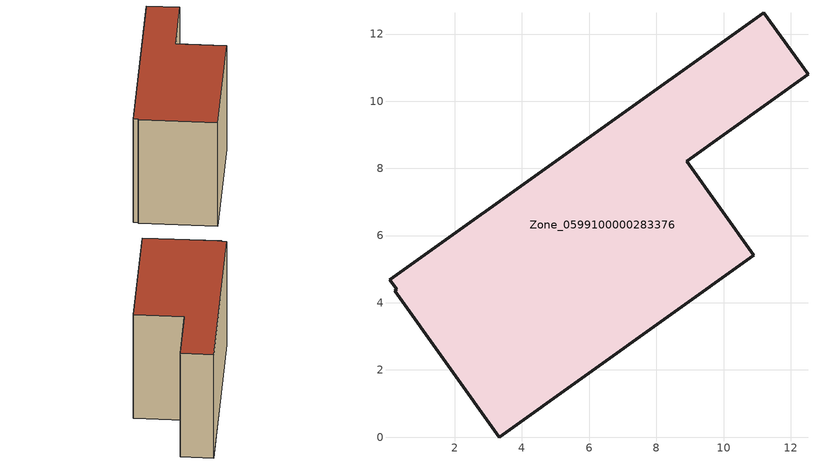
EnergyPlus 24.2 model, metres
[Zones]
Zone_0599100000283376
 floor ground (C_G): 0.27,4.4 0.06,4.68 11.21,12.63 12.52,10.8 8.9,8.22 10.9,5.41 3.32,0 0.21,4.35 z0
 wall outside (C_F): 12.52,10.8 11.21,12.63 0.06,4.68 0.27,4.4 0.21,4.35 3.32,0 10.9,5.41 8.9,8.22 12.52,10.8 z0:8.36
 roof outside (C_R): 0.06,4.68 0.27,4.4 0.21,4.35 3.32,0 10.9,5.41 8.9,8.22 12.52,10.8 11.21,12.63 z8.36
[BUILDING]
Pand.0599100000283376: North Axis=0; Terrain=City; Loads Convergence Tolerance Value=0.04; Temperature Convergence Tolerance Value=0.4; Solar Distribution=FullExterior; Maximum Number of Warmup Days=25; Minimum Number of Warmup Days=1
[Site:Location]
Rotterdam.The.Hague.AP_ZH_NLD Design_Conditions: Latitude=51.96; Longitude=4.45; Time Zone=1; Elevation=-4.5
[SITE:GROUNDTEMPERATURE:BUILDINGSURFACE]
18, 18, 18, 18, 18, 18, 18, 18, 18, 18, 18, 18
[MATERIAL] Thermal Absorptance=0.9; Solar Absorptance=0.7; Visible Absorptance=0.7
Name | Roughness | Thickness | Conductivity | Density | Specific Heat
G.TI.1975-1991 | MediumSmooth | 0.15 | 0.288461 | 540 | 1210
F.TI.1975-1991 | Rough | 0.3 | 0.230769 | 1920 | 840
R.TI.1975-1991 | MediumRough | 0.2 | 0.153846 | 1500 | 1000
[CONSTRUCTION]
C_G: G.TI.1975-1991
C_F: F.TI.1975-1991
C_R: R.TI.1975-1991
[ZONE]
Zone_0599100000283376: Type=1; Multiplier=1; Ceiling Height=Autocalculate; Volume=Autocalculate; Floor Area=autocalculate; Part of Total Floor Area=Yes
[ZONEINFILTRATION:DESIGNFLOWRATE]
Infil_Zone_0599100000283376: Zone or ZoneList or Space or SpaceList=Zone_0599100000283376; Schedule=AlwaysOn; Design Flow Rate Calculation Method=Flow/Area; Flow Rate per Floor Area=0.003; Constant Term Coefficient=1; Temperature Term Coefficient=0; Velocity Term Coefficient=0; Velocity Squared Term Coefficient=0
[HVACTEMPLATE:ZONE:IDEALLOADSAIRSYSTEM]
Zone_0599100000283376: Maximum Heating Supply Air Temperature=50; Minimum Cooling Supply Air Temperature=13; Maximum Heating Supply Air Humidity Ratio=0.0156; Minimum Cooling Supply Air Humidity Ratio=0.0077; Heating Limit=NoLimit; Cooling Limit=NoLimit; Dehumidification Control Type=ConstantSensibleHeatRatio; Cooling Sensible Heat Ratio=0.7; Dehumidification Setpoint=60; Humidification Control Type=None; Humidification Setpoint=30; Outdoor Air Method=None; Outdoor Air Flow Rate per Person=0.00944; Outdoor Air Flow Rate per Zone Floor Area=0; Outdoor Air Flow Rate per Zone=0; Demand Controlled Ventilation Type=None; Outdoor Air Economizer Type=NoEconomizer; Heat Recovery Type=None; Sensible Heat Recovery Effectiveness=0.7; Latent Heat Recovery Effectiveness=0.65
[ZONECONTROL:THERMOSTAT]
ThermostatControl_Zone_0599100000283376: Zone or ZoneList=Zone_0599100000283376; Control Type Schedule=DualSetpointControlType; Control 1=Thermostat_Zone_0599100000283376; Temperature Difference Between Cutout And Setpoint=0
[THERMOSTATSETPOINT:DUALSETPOINT]
Thermostat_Zone_0599100000283376: Heating Setpoint Temperature Schedule=HeatingSetpoint_Zone_0599100000283376; Cooling Setpoint Temperature Schedule=CoolingSetpoint_Zone_0599100000283376
[SCHEDULE:COMPACT]
HeatingSetpoint_Zone_0599100000283376: Through: 12/31, For: AllDays, Until: 24:00, 21
CoolingSetpoint_Zone_0599100000283376: Through: 12/31, For: AllDays, Until: 24:00, 24
DualSetpointControlType: Through: 12/31, For: AllDays, Until: 24:00, 4
AlwaysOn: Through: 12/31, For: AllDays, Until: 24:00, 1
